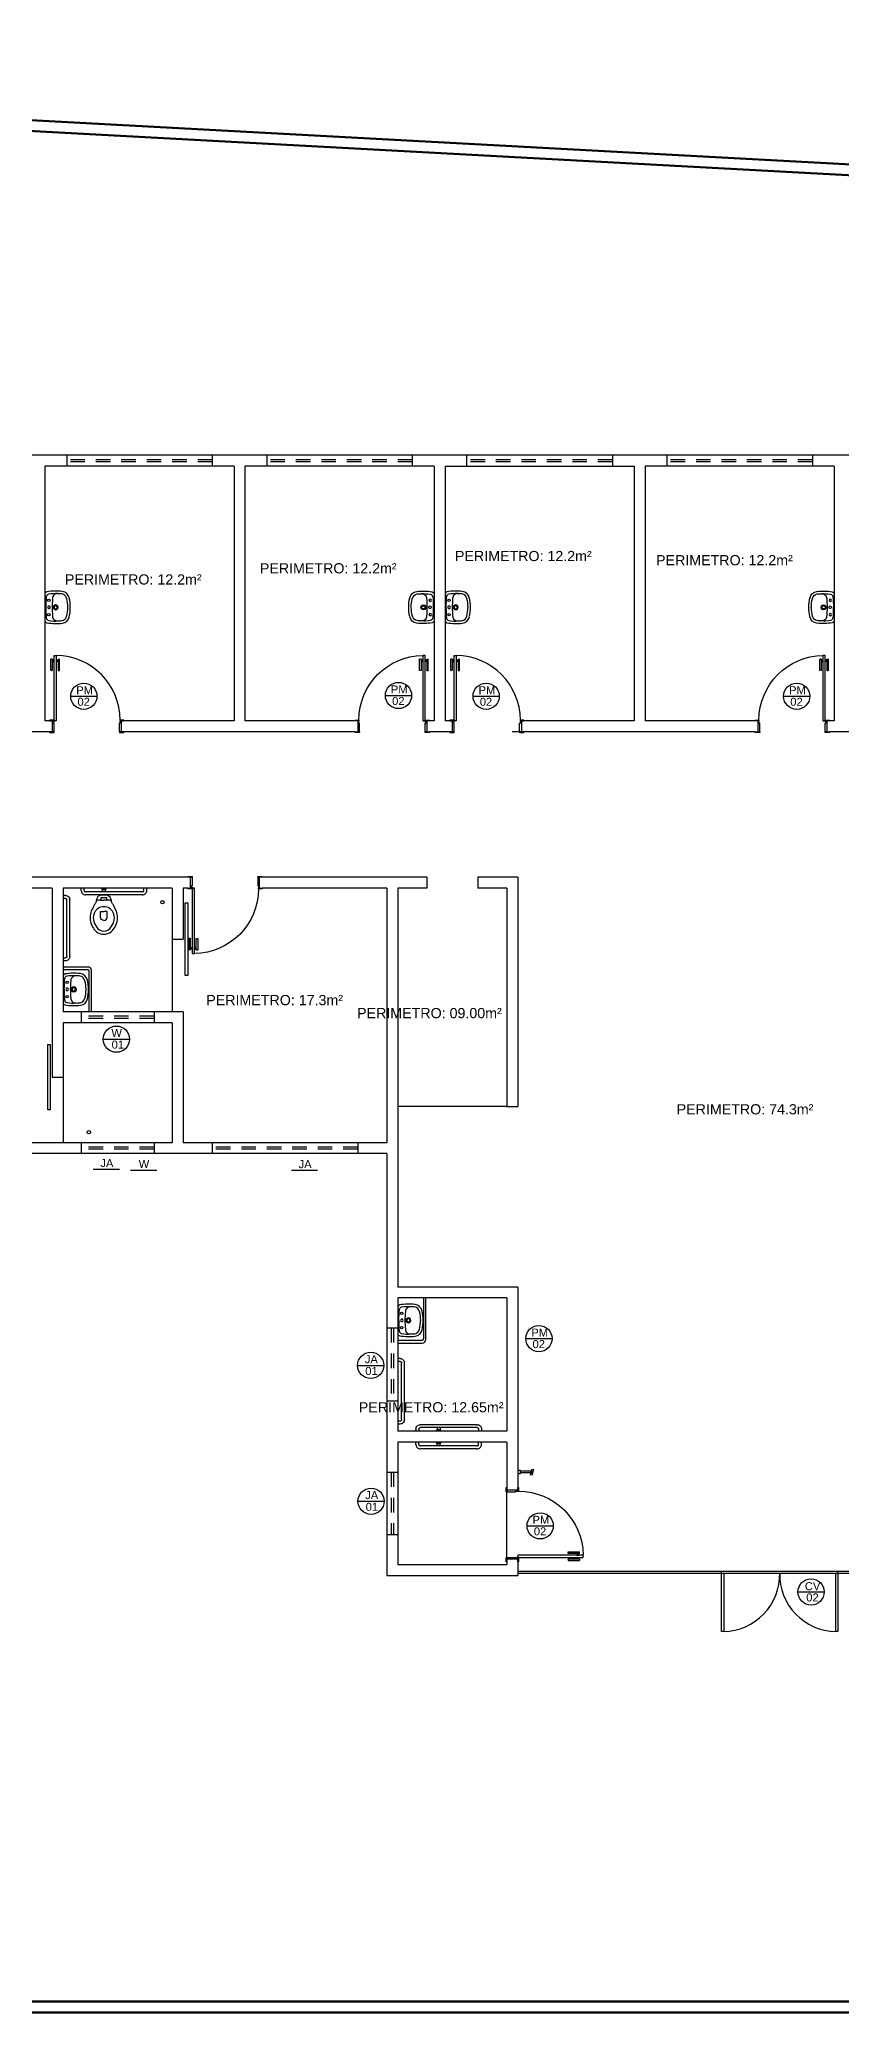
# Model space of a CAD drawing. Header units: millimetres. Extents: x 2125 to 3408, y 1171 to 1686.
# Drawn here: x 2145.85 to 2156.87, y 1470.73 to 1497.86 of the extents above; entities that cross this region are included whole.
import ezdxf
from ezdxf.enums import TextEntityAlignment as Align

# ---------------------------------------------------------------- set-up
doc = ezdxf.new("R2010")
doc.units = ezdxf.units.MM
doc.linetypes.add('CONTORNO_QUADRO_T', pattern=[0.35, 0.2, -0.15])
for name, color, linetype in [('at_Entity', 7, 'Continuous'), ('barras acess', 7, 'Continuous'), ('ESQUADRIA', 3, 'Continuous'), ('ESQUADRIAS', 7, 'Continuous'), ('Esquadrias_Portas', 2, 'Continuous'), ('JANELA2', 1, 'Continuous'), ('Layout_Equipamentos', 7, 'Continuous'), ('PAREDE', 4, 'Continuous'), ('SAN', 7, 'Continuous'), ('soleira piso', 7, 'Continuous'), ('TEXTO01', 7, 'Continuous'), ('TEXTO03', 2, 'Continuous')]:
    doc.layers.add(name, color=color, linetype=linetype)
doc.styles.get("Standard").update_dxf_attribs({"font": 'arial.ttf'})
doc.styles.add('TEXTO1', font='swissko.ttf', dxfattribs={"width": 0.6, "height": 0.1})

# ---------------------------------------------------------------- blocks, each defined once
blk = doc.blocks.new('P90_02')
at = {"layer": 'ESQUADRIAS', "color": 3, "linetype": 'Continuous'}
for p, q in [((-0.02, 0.77), (-0.02, 0.921)), ((0, 0.921), (0, 0.77)), ((0.023, 0.88), (0.023, 0.92)), ((0.057, 0.88), (0.057, 0.92)), ((0.08, 0.921), (0.08, 0.77)), ((0.1, 0.77), (0.1, 0.921)), ((-0.003, 0.767), (-0.017, 0.767)), ((0.083, 0.767), (0.097, 0.767))]:
    blk.add_line(p, q, dxfattribs=at)
at = {"layer": 'ESQUADRIAS', "color": 3}
for p, q in [((0, 0.921), (-0.02, 0.921)), ((0, 0.91), (0.023, 0.91)), ((0, 0.9), (0.023, 0.9)), ((0, 0.89), (0.023, 0.89)), ((0.023, 0.92), (0.025, 0.92)), ((0.023, 0.88), (0.025, 0.88)), ((0.057, 0.92), (0.055, 0.92)), ((0.057, 0.88), (0.055, 0.88)), ((0.08, 0.91), (0.057, 0.91)), ((0.08, 0.9), (0.057, 0.9)), ((0.08, 0.89), (0.057, 0.89)), ((0.08, 0.921), (0.1, 0.921))]:
    blk.add_line(p, q, dxfattribs=at)
at = {"layer": 'ESQUADRIAS', "color": 2}
for p, q in [((0.025, 0.075), (0.025, 0.975)), ((0.025, 0.975), (0.055, 0.975)), ((0.055, 0.975), (0.055, 0.075)), ((0.055, 0.075), (0.025, 0.075))]:
    blk.add_line(p, q, dxfattribs=at)
at = {"layer": 'ESQUADRIAS'}
for p, q in [((0.016, 0.059), (0.016, 0.062)), ((0.032, 0.074), (0.029, 0.074))]:
    blk.add_line(p, q, dxfattribs=at)
at = {"layer": 'ESQUADRIAS', "color": 3}
for points in [[(0.015, 0.085), (-0.035, 0.085), (-0.035, 0.075), (0.015, 0.075)], [(0.985, 0.085), (0.935, 0.085), (0.935, 0.075), (0.985, 0.075)], [(0.025, -0.075), (0, -0.075), (-0.035, -0.075), (-0.035, -0.085), (0.025, -0.085)], [(0.985, -0.075), (0.925, -0.075), (0.925, -0.085), (0.985, -0.085)]]:
    blk.add_lwpolyline(points, close=True, dxfattribs=at)
at = {"layer": 'ESQUADRIAS', "color": 2}
for points in [[(0.025, 0.045), (0.015, 0.045), (0.015, 0.075), (0, 0.075), (0, -0.075), (0.025, -0.075)], [(0.925, 0.045), (0.935, 0.045), (0.935, 0.075), (0.95, 0.075), (0.95, -0.075), (0.925, -0.075)]]:
    blk.add_lwpolyline(points, close=True, dxfattribs=at)
at = {"layer": 'ESQUADRIAS', "color": 1}
for points in [[(0.016, 0.071, -0.236068), (0.015, 0.073), (0.015, 0.07), (0.015, 0.05), (0.016, 0.05)], [(0.02, 0.074, 0.236068), (0.017, 0.075), (0.02, 0.075), (0.04, 0.075), (0.04, 0.074)]]:
    blk.add_lwpolyline(points, format="xyb", close=True, dxfattribs=at)
at = {"layer": 'ESQUADRIAS'}
for points in [[(0.017, 0.063), (0.016, 0.062), (0.016, 0.062)], [(0.017, 0.058), (0.016, 0.059), (0.016, 0.059)], [(0.017, 0.06), (0.017, 0.06), (0.017, 0.058), (0.017, 0.058), (0.017, 0.063), (0.017, 0.063), (0.017, 0.06), (0.017, 0.06)], [(0.028, 0.073), (0.029, 0.074), (0.029, 0.074)], [(0.03, 0.073), (0.03, 0.073), (0.033, 0.073), (0.033, 0.073), (0.028, 0.073), (0.028, 0.073), (0.03, 0.073), (0.03, 0.073)], [(0.033, 0.073), (0.032, 0.074), (0.032, 0.074)]]:
    blk.add_lwpolyline(points, dxfattribs=at)
at = {"layer": 'ESQUADRIAS', "color": 1}
blk.add_circle((0.017, 0.073), 0.0025, dxfattribs=at)
at = {"layer": 'ESQUADRIAS'}
blk.add_arc((0.043, 0.083), 0.892, 0.1295, 89.2231, dxfattribs=at)
at = {"layer": 'ESQUADRIAS', "color": 3, "linetype": 'Continuous'}
for centre, start, end in [((-0.017, 0.77), 180, 260.5377), ((-0.003, 0.77), 260.5377, 360), ((0.083, 0.77), 180, 279.4623), ((0.097, 0.77), 279.4623, 0)]:
    blk.add_arc(centre, 0.003, start, end, dxfattribs=at)
blk = doc.blocks.new('new block5')
at = {"layer": 'barras acess', "color": 0}
for p, q in [((-0.391, 0.04), (0.391, 0.04)), ((-0.391, 0), (0.391, 0)), ((-0.452, -0.02), (-0.452, -0.051)), ((-0.412, -0.02), (-0.412, -0.051)), ((0.408, -0.02), (0.408, -0.051)), ((0.448, -0.02), (0.448, -0.051))]:
    blk.add_line(p, q, dxfattribs=at)
for centre, radius, start, end in [((-0.392, -0.02), 0.06, 88.8662, 180.134), ((-0.392, -0.02), 0.0201, 87.1138, 179.9486), ((0.39, -0.018), 0.0579, 357.6185, 90.9862), ((0.39, -0.018), 0.0181, 353.5362, 89.508)]:
    blk.add_arc(centre, radius, start, end, dxfattribs=at)
blk = doc.blocks.new('new block6')
at = {"layer": 'at_Entity', "color": 0}
for p, q in [((-0.032, -0.011), (-0.032, 0)), ((0.03, -0.008), (0.03, 0)), ((0.03, -0.008), (-0.032, -0.008)), ((-0.021, -0.051), (-0.021, -0.021)), ((0.019, -0.021), (-0.021, -0.021)), ((0.019, -0.051), (0.019, -0.021))]:
    blk.add_line(p, q, dxfattribs=at)
for centre, radius, start, end in [((-0.018, -0.008), 0.0136, 186.9665, 257.5809), ((0.016, -0.008), 0.0138, 280.9359, 356.4443)]:
    blk.add_arc(centre, radius, start, end, dxfattribs=at)
blk = doc.blocks.new('new block7')
at = {"layer": 'Layout_Equipamentos'}
for p, q in [((0, 0.051), (0.032, 0.051)), ((0.032, 0), (0, 0)), ((0.032, 0.051), (0.032, 0)), ((0.032, 0.04), (0.212, 0.04)), ((0.205, 0.011), (0.032, 0.011)), ((0.176, -0.019), (0.199, 0.07)), ((0.197, -0.019), (0.22, 0.07))]:
    blk.add_line(p, q, dxfattribs=at)
blk = doc.blocks.new('P-9-S')
at = {"layer": 'SAN'}
for points in [[(0.045, -0.13), (0.08, -0.13, -0.269143), (0.098, -0.14), (0.099, -0.143, 0.044891), (0.1, -0.143), (0.12, -0.18, -0.036783), (0.132, -0.2, -0.0196), (0.153, -0.24, -0.056836), (0.178, -0.3, -0.089116), (0.188, -0.4, -0.095425), (0.155, -0.5, -0.091656), (0.1, -0.566, -0.16072), (0, -0.6, -0.16072), (-0.1, -0.566, -0.091656), (-0.155, -0.5, -0.095425), (-0.188, -0.4, -0.089116), (-0.178, -0.3, -0.056836), (-0.153, -0.24, -0.0196), (-0.132, -0.2, -0.036783), (-0.12, -0.18), (-0.1, -0.143, 0.044891), (-0.099, -0.143), (-0.098, -0.14, -0.269143), (-0.08, -0.13), (-0.045, -0.13)], [(0.099, -0.143, -0.047116), (0.099, -0.142), (0.095, -0.113, 0.305161), (0.04, -0.06, 0.049506), (0, -0.056, 0.049506), (-0.04, -0.06, 0.305161), (-0.095, -0.113), (-0.099, -0.142, -0.047116), (-0.099, -0.143)], [(0.045, -0.13, -0.414214), (0.035, -0.12), (0.035, -0.107, -0.226163), (0.038, -0.102, 0.733322), (0.035, -0.095), (0, -0.095), (-0.035, -0.095, 0.733322), (-0.038, -0.102, -0.226163), (-0.035, -0.107), (-0.035, -0.12, -0.414214), (-0.045, -0.13)], [(0, -0.412, -0.394755), (-0.045, -0.368), (-0.045, -0.288), (0, -0.288)], [(0, -0.412, 0.394755), (0.045, -0.368), (0.045, -0.288), (0, -0.288)]]:
    blk.add_lwpolyline(points, format="xyb", dxfattribs=at)
blk.add_lwpolyline([(-0.128, -0.3, -0.278895), (0, -0.222, -0.278895), (0.128, -0.3, -0.167831), (0.142, -0.4, -0.098952), (0.102, -0.5, -0.247323), (0, -0.557, -0.247323), (-0.102, -0.5, -0.098952), (-0.142, -0.4, -0.167831)], format="xyb", close=True, dxfattribs=at)
for points in [[(-0.045, -0.13), (0, -0.13)], [(0.045, -0.13), (0, -0.13)]]:
    blk.add_lwpolyline(points, dxfattribs=at)
at = {"flags": 3}
blk.add_attdef('CODIGO', text='', height=0.024, dxfattribs=at).set_placement((0, 0), align=Align.MIDDLE)
blk = doc.blocks.new('new block8')
at = {"layer": 'at_Entity', "color": 0}
for p, q in [((0, 0), (-0.339, 0)), ((0, 0.04), (-0.337, 0.04))]:
    blk.add_line(p, q, dxfattribs=at)
at = {"layer": 'at_Entity', "color": 7}
for p, q in [((-0.387, -0.01), (-0.387, -0.58)), ((-0.356, -0.58), (-0.356, -0.017))]:
    blk.add_line(p, q, dxfattribs=at)
at = {"layer": 'at_Entity'}
blk.add_arc((-0.337, -0.01), 0.05, 90, 180, dxfattribs=at)
at = {"layer": 'at_Entity', "color": 7}
blk.add_arc((-0.338, -0.017), 0.0172, 91.789, 179.0886, dxfattribs=at)
blk = doc.blocks.new('new block12')
at = {"layer": 'at_Entity', "color": 0}
for p, q in [((-0.19, 0), (0, 0)), ((-0.114, 0.055), (-0.108, 0.066)), ((-0.108, 0.042), (-0.114, 0.055)), ((-0.108, 0.066), (-0.097, 0.072)), ((-0.097, 0.036), (-0.108, 0.042)), ((-0.097, 0.072), (-0.085, 0.066)), ((-0.085, 0.042), (-0.097, 0.036)), ((-0.085, 0.066), (-0.08, 0.055)), ((-0.08, 0.055), (-0.085, 0.042)), ((-0.063, 0), (0.125, 0)), ((0, 0), (0.193, 0)), ((0.083, 0.055), (0.087, 0.066)), ((0.087, 0.042), (0.083, 0.055)), ((0.087, 0.066), (0.099, 0.072)), ((0.099, 0.036), (0.087, 0.042)), ((0.099, 0.072), (0.11, 0.066)), ((0.11, 0.042), (0.099, 0.036)), ((0.11, 0.066), (0.116, 0.055)), ((0.116, 0.055), (0.11, 0.042))]:
    blk.add_line(p, q, dxfattribs=at)
for centre, radius, start, end in [((-0.104, 0.219), 0.117, 102.514, 169.9443), ((-0.102, 0.216), 0.0847, 102.9461, 167.2809), ((-0.012, -0.125), 0.474, 88.698, 104.4219), ((0.014, -0.261), 0.577, 91.3524, 103.5038), ((0.01, -0.125), 0.474, 75.6368, 91.3415), ((-0.013, -0.257), 0.572, 76.4579, 88.6966), ((0.105, 0.222), 0.0784, 8.4194, 78.3837), ((0.108, 0.225), 0.111, 7.7196, 79.5925), ((0.53, 0.153), 0.754, 173.4134, 189.6929), ((-0.165, 0.045), 0.0522, 200.5417, 238.93), ((0.425, 0.149), 0.614, 177.3231, 189.2415), ((0.123, 0.188), 0.311, 171.3221, 181.8265), ((-0.117, 0.174), 0.0716, 176.6025, 219.5997), ((-0.143, 0.057), 0.0385, 188.7558, 265.6127), ((-0.121, 0.171), 0.0667, 220.3438, 269.4487), ((-0.007, 1.728), 1.716, 265.3753, 270.2103), ((0.002, 1.574), 1.475, 265.1896, 269.9391), ((-0.001, 0.147), 0.0349, 150.0032, 209.9968), ((-0.001, 0.147), 0.0349, 90, 149.9929), ((-0.001, 0.147), 0.0349, 209.9968, 269.9993), ((-0.001, 0.147), 0.0222, 90, 180), ((-0.001, 0.147), 0.0222, 180, 270), ((-0.001, 0.056), 0.018, 150.0128, 209.9872), ((-0.001, 0.056), 0.018, 90, 150.0398), ((-0.001, 0.056), 0.018, 210.0191, 270.0367), ((-0.001, 0.147), 0.0349, 29.9968, 89.9993), ((-0.001, 0.147), 0.0222, 360, 90), ((-0.001, 0.147), 0.0222, 270.0097, 360), ((-0.001, 0.147), 0.0349, 270, 329.9929), ((-0.001, 1.452), 1.353, 270.0208, 275.0951), ((-0.001, 0.056), 0.018, 30.0191, 90.0367), ((-0.001, 0.056), 0.018, 270, 330.0398), ((-0.001, 1.892), 1.879, 270, 274.4144), ((-0.001, 0.056), 0.018, 330.0128, 29.9872), ((-0.001, 0.147), 0.0349, 330.0032, 29.9968), ((0.123, 0.168), 0.0631, 266.7732, 320.7547), ((0.141, 0.059), 0.0402, 273.114, 350.3928), ((0.108, 0.173), 0.0781, 324.6525, 2.8394), ((-0.262, 0.132), 0.45, 349.782, 5.7972), ((-0.133, 0.188), 0.319, 357.9946, 8.1696), ((0.174, 0.034), 0.0386, 297.8673, 348.5693), ((-0.531, 0.154), 0.753, 350.2791, 6.5765)]:
    blk.add_arc(centre, radius, start, end, dxfattribs=at)

msp = doc.modelspace()

# ---------------------------------------------------------------- hatches: boundary and pattern name
at = {"layer": 'TEXTO01'}
h = msp.add_hatch(dxfattribs=at)
h.set_pattern_fill('ANGLE', color=256)
h.set_pattern_definition([(0, (-137.619, 603.392), (0, 6.985), [5.08, -1.905]), (90, (-137.619, 603.392), (-6.985, 4e-16), [5.08, -1.905])])
h.paths.add_polyline_path([(2147.561, 1485.9977, 1), (2147.5154, 1485.9977, 1)])
h = msp.add_hatch(dxfattribs=at)
h.set_pattern_fill('ANGLE', color=256)
h.set_pattern_definition([(0, (-138.63, 600.23), (0, 6.985), [5.08, -1.905]), (90, (-138.63, 600.23), (-6.985, 4e-16), [5.08, -1.905])])
h.paths.add_polyline_path([(2146.5504, 1482.8355, 1), (2146.5048, 1482.8355, 1)])

# ---------------------------------------------------------------- linework, layer by layer
for p, q in [((2152.4741, 1488.3409), (2152.3471, 1488.3409)), ((2152.2741, 1483.1909), (2150.7741, 1483.1909)), ((2152.4241, 1476.8025), (2159.6241, 1476.8025)), ((2152.4241, 1476.7725), (2159.6241, 1476.7725))]:
    msp.add_line(p, q)
at = {"lineweight": 50}
msp.add_lwpolyline([(2125.1992, 1497.8578), (2125.1992, 1470.736), (2185.6413, 1470.7338), (2186.2644, 1494.5578), (2125.1992, 1497.8578)], dxfattribs=at)
msp.add_lwpolyline([(2125.3492, 1497.6995), (2125.3492, 1470.886), (2185.4951, 1470.8838), (2186.1106, 1494.4159)], close=True, dxfattribs=at)
at = {"layer": 'ESQUADRIA', "linetype": 'CONTORNO_QUADRO_T'}
for p, q in [((2148.2241, 1492.0809), (2146.2241, 1492.0809)), ((2148.2241, 1492.0509), (2146.2241, 1492.0509)), ((2150.9741, 1492.0809), (2148.9741, 1492.0809)), ((2150.9741, 1492.0509), (2148.9741, 1492.0509)), ((2153.7241, 1492.0809), (2151.7241, 1492.0809)), ((2153.7241, 1492.0509), (2151.7241, 1492.0509)), ((2156.4741, 1492.0809), (2154.4741, 1492.0809)), ((2156.4741, 1492.0509), (2154.4741, 1492.0509)), ((2147.4241, 1484.4309), (2146.4241, 1484.4309)), ((2147.4241, 1484.4009), (2146.4241, 1484.4009)), ((2147.4241, 1482.6309), (2146.4241, 1482.6309)), ((2147.4241, 1482.6009), (2146.4241, 1482.6009)), ((2150.2241, 1482.6309), (2148.2241, 1482.6309)), ((2150.2241, 1482.6009), (2148.2241, 1482.6009)), ((2150.6841, 1480.1426), (2150.6841, 1479.1393)), ((2150.7141, 1480.1426), (2150.7141, 1479.1393)), ((2150.6841, 1478.1593), (2150.6841, 1477.3059)), ((2150.7141, 1478.1593), (2150.7141, 1477.3059))]:
    msp.add_line(p, q, dxfattribs=at)
at = {"layer": 'Esquadrias_Portas'}
for p, q in [((2155.2241, 1476.7725), (2155.2241, 1476.8025)), ((2156.8241, 1476.7725), (2156.8241, 1476.8025))]:
    msp.add_line(p, q, dxfattribs=at)
for points in [[(2147.8541, 1485.9909), (2147.8874, 1485.9909), (2147.8874, 1484.9909), (2147.8541, 1484.9909), (2147.8541, 1485.9909)], [(2145.9641, 1484.0414), (2145.9941, 1484.0414), (2145.9941, 1483.1414), (2145.9641, 1483.1414), (2145.9641, 1484.0414)]]:
    msp.add_lwpolyline(points, dxfattribs=at)
for points in [[(2155.2241, 1476.7725), (2155.2541, 1476.7725), (2155.2541, 1475.9725), (2155.2241, 1475.9725)], [(2156.7941, 1476.7725), (2156.8241, 1476.7725), (2156.8241, 1475.9725), (2156.7941, 1475.9725)]]:
    msp.add_lwpolyline(points, close=True, dxfattribs=at)
at = {"layer": 'JANELA2', "linetype": 'Continuous'}
for p, q in [((2146.2241, 1492.1409), (2146.2241, 1491.9909)), ((2148.2241, 1492.1409), (2148.2241, 1491.9909)), ((2148.9741, 1492.1409), (2148.9741, 1491.9909)), ((2150.9741, 1492.1409), (2150.9741, 1491.9909)), ((2153.7241, 1492.1409), (2153.7241, 1491.9909)), ((2154.4741, 1492.1409), (2154.4741, 1491.9909)), ((2156.4741, 1492.1409), (2156.4741, 1491.9909))]:
    msp.add_line(p, q, dxfattribs=at)
at = {"layer": 'JANELA2'}
for p, q in [((2151.7241, 1491.9909), (2151.7241, 1492.1409)), ((2146.4241, 1484.4909), (2146.4241, 1484.3409)), ((2147.4241, 1484.4909), (2147.4241, 1484.3409)), ((2146.4241, 1482.6909), (2146.4241, 1482.5409)), ((2147.4241, 1482.6909), (2147.4241, 1482.5409)), ((2148.2241, 1482.6909), (2148.2241, 1482.5409)), ((2150.2241, 1482.6909), (2150.2241, 1482.5409)), ((2150.7741, 1480.1426), (2150.6241, 1480.1426)), ((2150.7741, 1479.1393), (2150.6241, 1479.1393)), ((2150.7741, 1478.1593), (2150.6241, 1478.1593)), ((2150.6241, 1477.3059), (2150.7741, 1477.3059))]:
    msp.add_line(p, q, dxfattribs=at)
at = {"layer": 'Layout_Equipamentos'}
msp.add_line((2155.2541, 1476.7725), (2156.7941, 1476.7725), dxfattribs=at)
for centre, start, end in [((2155.2402, 1476.7564), 271.01562, 1.17376), ((2156.808, 1476.7564), 178.82624, 268.98438)]:
    msp.add_arc(centre, 0.7841, start, end, dxfattribs=at)
at = {"layer": 'PAREDE', "linetype": 'Continuous'}
for p, q in [((2168.2241, 1492.1409), (2138.1741, 1492.1409)), ((2148.5241, 1491.9909), (2145.9241, 1491.9909)), ((2145.9241, 1491.9909), (2145.9241, 1488.4909)), ((2148.5241, 1491.9909), (2148.5241, 1488.4909)), ((2151.2741, 1491.9909), (2148.6741, 1491.9909)), ((2148.6741, 1491.9909), (2148.6741, 1488.4909)), ((2151.2741, 1491.9909), (2151.2741, 1488.4909)), ((2151.4241, 1491.9909), (2151.4241, 1488.4909)), ((2151.4241, 1491.9909), (2154.0241, 1491.9909)), ((2154.0241, 1491.9909), (2154.0241, 1488.4909)), ((2156.7741, 1491.9909), (2154.1741, 1491.9909)), ((2154.1741, 1491.9909), (2154.1741, 1488.4909)), ((2156.7741, 1491.9909), (2156.7741, 1488.4909)), ((2145.9891, 1488.3409), (2145.7091, 1488.3409)), ((2145.9891, 1488.4909), (2145.9241, 1488.4909)), ((2146.0491, 1488.3409), (2146.0241, 1488.3409)), ((2148.5241, 1488.4909), (2147.0091, 1488.4909)), ((2150.1891, 1488.3409), (2147.0091, 1488.3409)), ((2150.1891, 1488.4909), (2148.6741, 1488.4909)), ((2151.2741, 1488.4909), (2151.2091, 1488.4909)), ((2151.4891, 1488.3409), (2151.2091, 1488.3409)), ((2151.4891, 1488.4909), (2151.4241, 1488.4909)), ((2154.0241, 1488.4909), (2152.5091, 1488.4909)), ((2155.6891, 1488.3409), (2152.5091, 1488.3409)), ((2155.6891, 1488.4909), (2154.1741, 1488.4909)), ((2156.7741, 1488.4909), (2156.7091, 1488.4909)), ((2156.9891, 1488.3409), (2156.7091, 1488.3409)), ((2147.8891, 1486.3409), (2144.4741, 1486.3409)), ((2146.0241, 1486.1909), (2144.4741, 1486.1909)), ((2146.0241, 1486.1909), (2146.0241, 1483.5909)), ((2146.1741, 1486.1909), (2146.1741, 1484.4909)), ((2147.6741, 1486.1909), (2146.1741, 1486.1909)), ((2147.6741, 1486.1909), (2147.6741, 1485.4909)), ((2147.8241, 1486.1909), (2147.8241, 1485.4909)), ((2147.8891, 1486.1909), (2147.8241, 1486.1909)), ((2147.9491, 1486.3409), (2147.9241, 1486.3409)), ((2147.9791, 1486.1909), (2147.9241, 1486.1909)), ((2148.8741, 1486.3409), (2148.8491, 1486.3409)), ((2148.8741, 1486.1909), (2148.8591, 1486.1909)), ((2151.1741, 1486.3409), (2148.9091, 1486.3409)), ((2150.6241, 1486.1909), (2148.9091, 1486.1909)), ((2150.6241, 1486.1909), (2150.6241, 1482.6909)), ((2150.7741, 1486.1909), (2150.7741, 1480.7076)), ((2151.1741, 1486.1909), (2150.7741, 1486.1909)), ((2151.1741, 1486.3409), (2151.1741, 1486.1909)), ((2151.8741, 1486.3409), (2151.8741, 1486.1909)), ((2152.4241, 1486.3409), (2151.8741, 1486.3409)), ((2152.2741, 1486.1909), (2151.8741, 1486.1909)), ((2152.2741, 1486.1909), (2152.2741, 1483.1909)), ((2152.4241, 1486.3409), (2152.4241, 1483.1909)), ((2147.6741, 1485.4909), (2147.8241, 1485.4909)), ((2147.8241, 1484.4909), (2146.1741, 1484.4909)), ((2146.1741, 1484.3409), (2146.1741, 1483.5909)), ((2147.6741, 1484.3409), (2146.1741, 1484.3409)), ((2147.6741, 1484.3409), (2147.6741, 1482.6909)), ((2147.8241, 1484.4909), (2147.8241, 1482.6909)), ((2146.0241, 1483.5909), (2146.1741, 1483.5909)), ((2152.2741, 1483.1909), (2152.4241, 1483.1909)), ((2147.6741, 1482.6909), (2143.4241, 1482.6909)), ((2150.6241, 1482.6909), (2147.8241, 1482.6909)), ((2150.6241, 1482.5409), (2140.4741, 1482.5409)), ((2150.6241, 1482.5409), (2150.6241, 1476.7409)), ((2152.4241, 1480.7076), (2150.7741, 1480.7076)), ((2152.4241, 1480.7076), (2152.4241, 1480.4926)), ((2152.4241, 1480.7076), (2152.4241, 1477.9509)), ((2150.7741, 1480.5576), (2150.7741, 1478.7243)), ((2152.2741, 1480.5576), (2150.7741, 1480.5576)), ((2152.2741, 1480.5576), (2152.2741, 1480.4926)), ((2152.2741, 1480.5576), (2152.2741, 1478.7243)), ((2152.2741, 1478.7243), (2150.7741, 1478.7243)), ((2150.7741, 1478.5743), (2150.7741, 1476.8909)), ((2152.2741, 1478.5743), (2150.7741, 1478.5743)), ((2152.2741, 1478.5743), (2152.2741, 1477.9509)), ((2152.2741, 1476.9309), (2152.2741, 1476.8909)), ((2152.4241, 1476.9309), (2152.4241, 1476.7409))]:
    msp.add_line(p, q, dxfattribs=at)
at = {"layer": 'PAREDE'}
for p, q in [((2150.6241, 1476.7409), (2152.4241, 1476.7409)), ((2150.7741, 1476.8909), (2152.2741, 1476.8909))]:
    msp.add_line(p, q, dxfattribs=at)
at = {"layer": 'soleira piso'}
for p, q in [((2147.6741, 1485.4909), (2147.6741, 1484.4909)), ((2146.1741, 1483.5909), (2146.1741, 1482.6909)), ((2152.2741, 1476.9909), (2152.2741, 1477.8909))]:
    msp.add_line(p, q, dxfattribs=at)
at = {"layer": 'TEXTO01'}
for p, q in [((2150.6036, 1488.8391), (2150.9644, 1488.8391)), ((2146.2786, 1488.8291), (2146.6394, 1488.8291)), ((2151.809, 1488.8291), (2152.1698, 1488.8291)), ((2156.0774, 1488.8291), (2156.4382, 1488.8291)), ((2146.7264, 1484.1148), (2147.0872, 1484.1148)), ((2146.5872, 1482.3266), (2146.9479, 1482.3266)), ((2147.1017, 1482.3151), (2147.4625, 1482.3151)), ((2149.3116, 1482.3122), (2149.6723, 1482.3122)), ((2152.5338, 1479.9987), (2152.8946, 1479.9987)), ((2150.2218, 1479.6298), (2150.5825, 1479.6298)), ((2150.2273, 1477.7627), (2150.5881, 1477.7627)), ((2152.5513, 1477.4241), (2152.912, 1477.4241)), ((2156.2754, 1476.5159), (2156.6361, 1476.5159))]:
    msp.add_line(p, q, dxfattribs=at)
for centre, radius in [((2146.459, 1488.8291), 0.1804), ((2150.784, 1488.8391), 0.1804), ((2151.9894, 1488.8291), 0.1804), ((2156.2578, 1488.8291), 0.1804), ((2147.5382, 1485.9977), 0.0228), ((2146.9068, 1484.1148), 0.1804), ((2146.5276, 1482.8355), 0.0228), ((2152.7142, 1479.9987), 0.1804), ((2150.4022, 1479.6298), 0.1804), ((2150.4077, 1477.7627), 0.1804), ((2152.7317, 1477.4241), 0.1804), ((2156.4558, 1476.5159), 0.1804)]:
    msp.add_circle(centre, radius, dxfattribs=at)

# ---------------------------------------------------------------- block references
at = {"layer": 'barras acess', "rotation": 180}
for p in [(2146.8724, 1486.1401), (2151.4724, 1478.5235)]:
    msp.add_blockref('new block5', p, dxfattribs=at)
at = {"layer": 'barras acess', "xscale": -1, "rotation": 270}
for p in [(2146.2249, 1485.6425), (2150.8249, 1479.2759)]:
    msp.add_blockref('new block5', p, dxfattribs=at)
at = {"layer": 'barras acess', "xscale": -1}
msp.add_blockref('new block5', (2151.4724, 1478.775), dxfattribs=at)
at = {"layer": 'ESQUADRIAS'}
for p in [(2146.0241, 1488.4159), (2151.5241, 1488.4159)]:
    msp.add_blockref('P90_02', p, dxfattribs=at)
at = {"layer": 'ESQUADRIAS', "xscale": -1}
for p in [(2151.1741, 1488.4159), (2156.6741, 1488.4159)]:
    msp.add_blockref('P90_02', p, dxfattribs=at)
for p, rotation in [((2147.9241, 1486.2659), 180), ((2152.3491, 1476.9659), 270)]:
    msp.add_blockref('P90_02', p, dxfattribs=dict(at, rotation=rotation))
at = {"layer": 'Layout_Equipamentos'}
for name, p, rotation in [('new block12', (2145.9241, 1490.0509), 270), ('new block12', (2151.4241, 1490.0509), 270), ('new block12', (2146.1741, 1484.7979), 270), ('new block12', (2150.7741, 1480.2483), 270), ('new block8', (2150.7741, 1479.9776), 180)]:
    msp.add_blockref(name, p, dxfattribs=dict(at, rotation=rotation))
at = {"layer": 'Layout_Equipamentos', "xscale": -1}
for name, p, rotation in [('new block12', (2151.2741, 1490.0509), 90), ('new block12', (2156.7741, 1490.0509), 90), ('new block6', (2151.3365, 1478.7243), 180)]:
    msp.add_blockref(name, p, dxfattribs=dict(at, rotation=rotation))
at = {"layer": 'Layout_Equipamentos'}
for name, p in [('new block6', (2146.7365, 1486.1909)), ('new block6', (2151.3365, 1478.5743)), ('new block7', (2152.4241, 1478.1403))]:
    msp.add_blockref(name, p, dxfattribs=at)
at = {"layer": 'Layout_Equipamentos', "xscale": -1}
for name, p in [('P-9-S', (2146.7336, 1486.1569)), ('new block8', (2146.1741, 1485.0709))]:
    msp.add_blockref(name, p, dxfattribs=at)

# ---------------------------------------------------------------- texts
at = {"layer": 'TEXTO01', "ltscale": 0.0001, "char_height": 0.11, "width": 0.330365, "attachment_point": 1, "style": 'TEXTO1'}
for s, insert in [('{\\fSansSerif|b0|i0|c2|p2;\\W1;PM}', (2146.3543, 1488.967)), ('{\\fSansSerif|b0|i0|c2|p2;\\W1;PM}', (2150.6792, 1488.9771)), ('{\\fSansSerif|b0|i0|c2|p2;\\W1;PM}', (2151.8846, 1488.967)), ('{\\fSansSerif|b0|i0|c2|p2;\\W1;PM}', (2156.153, 1488.967)), ('{\\fSansSerif|b0|i0|c2|p2;\\W1;02}', (2146.3714, 1488.8085)), ('{\\fSansSerif|b0|i0|c2|p2;\\W1;02}', (2150.6963, 1488.8186)), ('{\\fSansSerif|b0|i0|c2|p2;\\W1;02}', (2151.9017, 1488.8085)), ('{\\fSansSerif|b0|i0|c2|p2;\\W1;02}', (2156.1701, 1488.8085)), ('{\\fSansSerif|b0|i0|c2|p2;\\W1;W}', (2146.8377, 1484.2543)), ('{\\fSansSerif|b0|i0|c2|p2;\\W1;01}', (2146.8408, 1484.0946)), ('{\\fSansSerif|b0|i0|c2|p2;\\W1;JA}', (2146.6864, 1482.4661)), ('{\\fSansSerif|b0|i0|c2|p2;\\W1;W}', (2147.2129, 1482.4546)), ('{\\fSansSerif|b0|i0|c2|p2;\\W1;JA}', (2149.4108, 1482.4517)), ('{\\fSansSerif|b0|i0|c2|p2;\\W1;PM}', (2152.6095, 1480.1366)), ('{\\fSansSerif|b0|i0|c2|p2;\\W1;02}', (2152.6266, 1479.9781)), ('{\\fSansSerif|b0|i0|c2|p2;\\W1;JA}', (2150.321, 1479.7693)), ('{\\fSansSerif|b0|i0|c2|p2;\\W1;01}', (2150.3278, 1479.6087)), ('{\\fSansSerif|b0|i0|c2|p2;\\W1;JA}', (2150.3266, 1477.9022)), ('{\\fSansSerif|b0|i0|c2|p2;\\W1;01}', (2150.3333, 1477.7415)), ('{\\fSansSerif|b0|i0|c2|p2;\\W1;PM}', (2152.6269, 1477.5621)), ('{\\fSansSerif|b0|i0|c2|p2;\\W1;02}', (2152.644, 1477.4036)), ('{\\fSansSerif|b0|i0|c2|p2;\\W1;CV}', (2156.3692, 1476.6498)), ('{\\fSansSerif|b0|i0|c2|p2;\\W1;02}', (2156.3892, 1476.4953))]:
    msp.add_mtext(s, dxfattribs=dict(at, insert=insert))
at = {"layer": 'TEXTO03', "ltscale": 0.0001, "char_height": 0.12, "width": 2.650696, "attachment_point": 1, "style": 'TEXTO1'}
for s, insert in [('{\\fSansSerif|b0|i0|c2|p2;\\H1.5x;\\W1;\\C2;\\P\\H0.77777x;\\C3;        PERIMETRO: 12.2m²}', (2151.1257, 1491.1266)), ('{\\fSansSerif|b0|i0|c2|p2;\\H1.5x;\\W1;\\C2;\\P\\H0.77777x;\\C3;        PERIMETRO: 12.2m²}', (2153.8899, 1491.0696)), ('{\\fSansSerif|b0|i0|c2|p2;\\H1.5x;\\W1;\\C2;\\P\\H0.77777x;\\C3;        PERIMETRO: 12.2m²}', (2145.764, 1490.8048)), ('{\\fSansSerif|b0|i0|c2|p2;\\H1.5x;\\W1;\\C2;\\P\\H0.77777x;\\C3;        PERIMETRO: 12.2m²}', (2148.4442, 1490.9578)), ('{\\fSansSerif|b0|i0|c2|p2;\\H1.5x;\\W1;\\C2;\\P\\H0.77777x;\\C3;        PERIMETRO: 17.3m²}', (2147.7073, 1485.0222)), ('{\\fSansSerif|b0|i0|c2|p2;\\H1.5x;\\W1;\\C2;\\P\\H0.77777x;\\C3;        PERIMETRO: 09.00m²}', (2149.7806, 1484.8434)), ('{\\fSansSerif|b0|i0|c2|p2;\\H1.5x;\\W1;\\C2;\\P\\H0.77777x;\\C3;        PERIMETRO: 74.3m²}', (2154.1732, 1483.5208)), ('{\\fSansSerif|b0|i0|c2|p2;\\H1.5x;\\W1;\\C2;\\P\\H0.77777x;\\C3;        PERIMETRO: 12.65m²}', (2149.8041, 1479.4246))]:
    msp.add_mtext(s, dxfattribs=dict(at, insert=insert))

doc.saveas('drawing.dxf')
